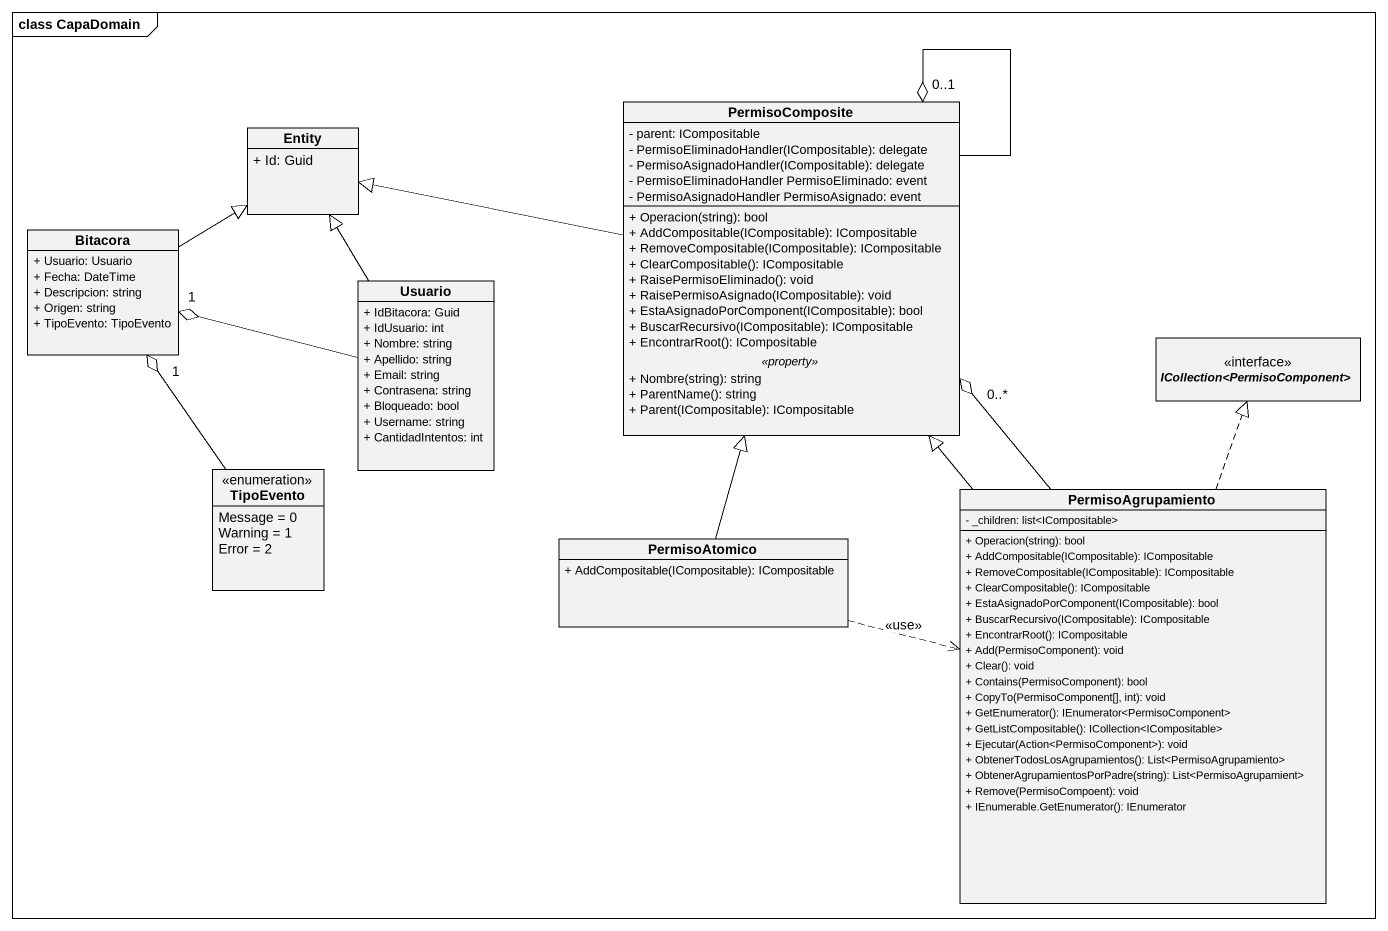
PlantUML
@startuml
mainframe class CapaDomain
hide circle
hide empty members
skinparam classAttributeIconSize 0
class PermisoComposite {
  - parent: ICompositable
  {field} - PermisoEliminadoHandler(ICompositable): delegate
  {field} - PermisoAsignadoHandler(ICompositable): delegate
  - PermisoEliminadoHandler PermisoEliminado: event
  - PermisoAsignadoHandler PermisoAsignado: event
  --
  + Operacion(string): bool
  + AddCompositable(ICompositable): ICompositable
  + RemoveCompositable(ICompositable): ICompositable
  + ClearCompositable(): ICompositable
  + RaisePermisoEliminado(): void
  + RaisePermisoAsignado(ICompositable): void
  + EstaAsignadoPorComponent(ICompositable): bool
  + BuscarRecursivo(ICompositable): ICompositable
  + EncontrarRoot(): ICompositable
  .. <<property>> ..
  + Nombre(string): string
  + ParentName(): string
  + Parent(ICompositable): ICompositable
}
class "Entity" as Entity_ {
  + Id: Guid
}
class Bitacora {
  + Usuario: Usuario
  + Fecha: DateTime
  + Descripcion: string
  + Origen: string
  + TipoEvento: TipoEvento
}
class Usuario {
  + IdBitacora: Guid
  + IdUsuario: int
  + Nombre: string
  + Apellido: string
  + Email: string
  + Contrasena: string
  + Bloqueado: bool
  + Username: string
  + CantidadIntentos: int
}
interface "ICollection<PermisoComponent>" as ICollection_PermisoComponent
enum TipoEvento {
  Message = 0
  Warning = 1
  Error = 2
}
class PermisoAgrupamiento {
  - _children: list<ICompositable>
  + Operacion(string): bool
  + AddCompositable(ICompositable): ICompositable
  + RemoveCompositable(ICompositable): ICompositable
  + ClearCompositable(): ICompositable
  + EstaAsignadoPorComponent(ICompositable): bool
  + BuscarRecursivo(ICompositable): ICompositable
  + EncontrarRoot(): ICompositable
  + Add(PermisoComponent): void
  + Clear(): void
  + Contains(PermisoComponent): bool
  + CopyTo(PermisoComponent[], int): void
  + GetEnumerator(): IEnumerator<PermisoComponent>
  + GetListCompositable(): ICollection<ICompositable>
  + Ejecutar(Action<PermisoComponent>): void
  + ObtenerTodosLosAgrupamientos(): List<PermisoAgrupamiento>
  + ObtenerAgrupamientosPorPadre(string): List<PermisoAgrupamient>
  + Remove(PermisoCompoent): void
  + IEnumerable.GetEnumerator(): IEnumerator
}
class PermisoAtomico {
  + AddCompositable(ICompositable): ICompositable
}
PermisoComposite --o "0..1" PermisoComposite
PermisoComposite -left-|> Entity_
Bitacora -up-|> Entity_
Usuario -up-|> Entity_
Usuario -left-o "1" Bitacora
TipoEvento -up-o "1" Bitacora
PermisoAgrupamiento -up-|> PermisoComposite
PermisoAgrupamiento -up-o "0..*" PermisoComposite
PermisoAgrupamiento .up.|> ICollection_PermisoComponent
PermisoAtomico -up-|> PermisoComposite
PermisoAtomico .right.> PermisoAgrupamiento : <<use>>
@enduml
